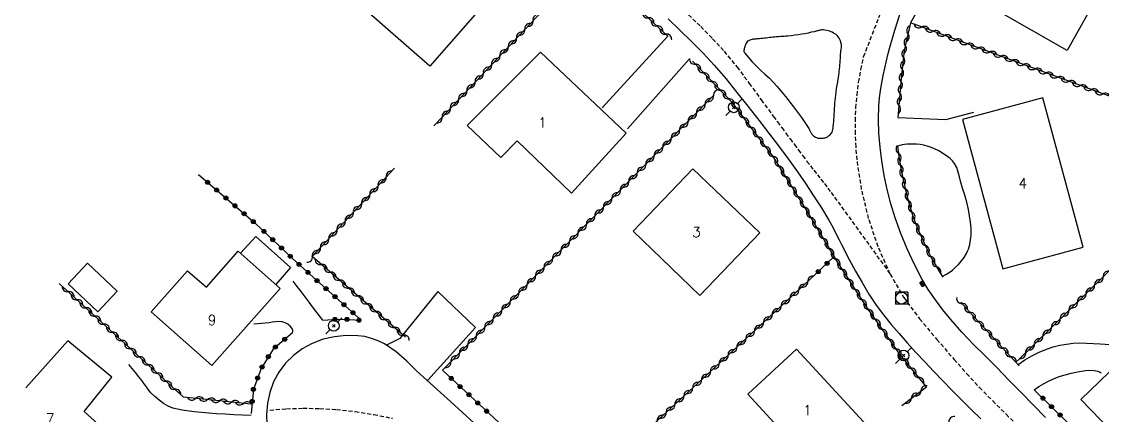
# Model space of a CAD drawing. Header units: millimetres. Extents: x 159000 to 160002, y 156999 to 158000.
# Drawn here: x 159424.4 to 159558.9, y 157322 to 157371 of the extents above; entities that cross this region are included whole.
import ezdxf
from ezdxf.enums import TextEntityAlignment as Align

# ---------------------------------------------------------------- set-up
doc = ezdxf.new("R2010")
doc.units = ezdxf.units.MM
doc.linetypes.add('DASHED', pattern=[0.75, 0.5, -0.25])
doc.layers.get('0').update_dxf_attribs({"linetype": 'CONTINUOUS'})
for name, color, linetype in [('W0001', 6, 'DASHED'), ('W0008', 7, 'CONTINUOUS'), ('W0014', 7, 'CONTINUOUS'), ('W0015', 2, 'CONTINUOUS'), ('W0017', 7, 'CONTINUOUS'), ('W0101', 7, 'CONTINUOUS'), ('W0104', 1, 'CONTINUOUS'), ('W0310', 3, 'CONTINUOUS'), ('W0323', 7, 'CONTINUOUS'), ('W0401', 7, 'CONTINUOUS'), ('W0420', 7, 'CONTINUOUS'), ('W0473', 7, 'CONTINUOUS'), ('W0991', 7, 'CONTINUOUS')]:
    doc.layers.add(name, color=color, linetype=linetype)
doc.styles.get("Standard").update_dxf_attribs({"font": 'romans.shx', "width": 0.85})

# ---------------------------------------------------------------- blocks, each defined once
blk = doc.blocks.new('T473')
for p, q in [((-0.166667, 0.166667), (0.166667, -0.166667)), ((-0.166667, -0.166667), (0.166667, 0.166667)), ((0.500001, 0.500001), (1.000002, 1.000002)), ((-1.000002, -1.000002), (-0.500001, -0.500001))]:
    blk.add_line(p, q)
blk.add_ellipse((0, 0), major_axis=(0.471405, 0.471405), ratio=1, start_param=5.4977871438, end_param=11.780972451)
blk = doc.blocks.new('T401')
for p, q in [((-0.3, 0.3), (0, 0.3)), ((-0.3, -0.25), (-0.3, 0.3)), ((-0.3, 0.15), (0, 0.15)), ((-0.3, 0), (0, 0)), ((0, 0.3), (0, -0.25)), ((-0.3, -0.15), (0, -0.15)), ((-0.3, -0.25), (-0.3, -0.3)), ((-0.3, -0.3), (0, -0.3)), ((0, -0.3), (0, -0.25))]:
    blk.add_line(p, q)
blk = doc.blocks.new('T420')
for p, q in [((0.75, 0.75), (-0.75, 0.75)), ((-0.75, 0.75), (-0.75, -0.75)), ((0.75, 0.75), (0.75, -0.75)), ((0.75, -0.75), (-0.75, -0.75))]:
    blk.add_line(p, q)
blk.add_ellipse((0, 0), major_axis=(-0.53, 0.53), ratio=1, start_param=3.926991, end_param=10.210176)
blk = doc.blocks.new('t310o')
at = {"color": 0, "linetype": 'Continuous'}
for centre, start, end in [((-0.5, 0.38), 216.8699, 323.1304), ((0.5, -0.37), 36.8699, 143.1303)]:
    blk.add_arc(centre, 0.625, start, end, dxfattribs=at)
blk = doc.blocks.new('t323o')
at = {"color": 0, "linetype": 'Continuous'}
for radius in [0.25, 0.15]:
    blk.add_circle((0, 0), radius, dxfattribs=at)

msp = doc.modelspace()

# ---------------------------------------------------------------- linework, layer by layer
at = {"layer": 'W0001'}
for points in [[(159532.5, 157339.6), (159531, 157343), (159529.82, 157346.52), (159528.95, 157350.13), (159528.39, 157353.8), (159528.25, 157355.41), (159528.17, 157357.02), (159528.17, 157358.63), (159528.24, 157360.25), (159528.38, 157361.86), (159528.58, 157363.46), (159528.86, 157365.05), (159529.2, 157366.63), (159533.03, 157376.48)], [(159507.4, 157371.83), (159508.93, 157370.37), (159510.41, 157368.86), (159511.83, 157367.3), (159513.45, 157365.34), (159514.97, 157363.31), (159516.46, 157361.26), (159517.96, 157359.22), (159518.48, 157358.52), (159519.01, 157357.82), (159519.53, 157357.12), (159520.05, 157356.41), (159520.58, 157355.71), (159521.1, 157355.01), (159521.63, 157354.31), (159522.15, 157353.61), (159522.58, 157353.05), (159523.01, 157352.5), (159523.44, 157351.94), (159523.88, 157351.39), (159524.31, 157350.84), (159524.74, 157350.28), (159525.16, 157349.72), (159525.58, 157349.16), (159532.5, 157339.6)], [(159532.5, 157339.6), (159534.18, 157336.7), (159536.17, 157334.02), (159538.31, 157331.47), (159540.46, 157328.97), (159542.02, 157327.21), (159543.62, 157325.49), (159545.26, 157323.82), (159546.93, 157322.16), (159548.6, 157320.52), (159550.27, 157318.88), (159551.92, 157317.21), (159553.54, 157315.52), (159555.45, 157313.49), (159557.33, 157311.44), (159559.2, 157309.36), (159561.03, 157307.26), (159563.07, 157304.83), (159565.07, 157302.37), (159567.04, 157299.88), (159568.97, 157297.36)], [(159455.29, 157322.68), (159457.36, 157322.84), (159459.44, 157322.91), (159461.52, 157322.87), (159463.6, 157322.74), (159465.93, 157322.49), (159468.25, 157322.13), (159470.55, 157321.66)]]:
    msp.add_lwpolyline(points, dxfattribs=at)
at = {"layer": 'W0008'}
for points in [[(159504.88, 157371.35), (159506.34, 157369.93), (159507.79, 157368.51), (159509.21, 157367.05), (159510.6, 157365.56), (159512.04, 157363.9), (159513.43, 157362.19), (159514.79, 157360.46), (159516.14, 157358.73), (159517.37, 157357.14), (159518.6, 157355.54), (159519.8, 157353.93), (159520.98, 157352.29), (159521.99, 157350.82), (159522.98, 157349.34), (159523.95, 157347.83), (159524.87, 157346.3), (159525.21, 157345.7), (159525.53, 157345.1), (159525.84, 157344.48), (159526.15, 157343.87), (159526.45, 157343.25), (159526.76, 157342.64), (159527.07, 157342.03), (159527.4, 157341.42), (159528.2, 157339.97), (159529, 157338.53), (159529.85, 157337.11), (159530.77, 157335.73), (159531.67, 157334.51), (159532.64, 157333.34), (159533.63, 157332.2), (159534.63, 157331.06), (159535.71, 157329.85), (159536.8, 157328.66), (159537.92, 157327.48), (159539.04, 157326.31), (159540.22, 157325.11), (159541.4, 157323.92), (159542.6, 157322.74), (159543.8, 157321.57)], [(159480.69, 157321.1), (159477.77, 157323.75), (159474.82, 157326.38), (159473.57, 157327.55), (159472.34, 157328.78), (159471.03, 157329.94), (159469.58, 157330.91), (159468.79, 157331.29), (159467.97, 157331.59), (159467.12, 157331.81), (159466.25, 157331.92), (159464.8, 157331.94), (159463.35, 157331.8), (159461.92, 157331.49), (159460.55, 157330.97), (159459.34, 157330.3), (159458.23, 157329.47), (159457.25, 157328.5), (159456.41, 157327.39), (159455.75, 157326.17), (159455.28, 157324.87), (159455, 157323.52), (159454.88, 157322.14), (159454.92, 157320.9)]]:
    msp.add_lwpolyline(points, dxfattribs=at)
at = {"layer": 'W0014'}
msp.add_lwpolyline([(159551.85, 157321.75), (159550.33, 157323.3), (159548.8, 157324.85), (159547.28, 157326.41), (159545.76, 157327.97), (159544.31, 157329.43), (159542.85, 157330.89), (159541.41, 157332.37), (159540.05, 157333.93), (159539.07, 157335.14), (159538.14, 157336.39), (159537.25, 157337.68), (159536.45, 157339.02), (159535.48, 157340.85), (159534.61, 157342.73), (159533.84, 157344.65), (159533.14, 157346.59), (159532.6, 157348.33), (159532.14, 157350.09), (159531.76, 157351.87), (159531.46, 157353.66), (159531.24, 157355.37), (159531.09, 157357.1), (159531.04, 157358.83), (159531.09, 157360.56), (159531.18, 157361.5), (159531.29, 157362.43), (159531.45, 157363.36), (159531.62, 157364.29), (159531.82, 157365.2), (159532.04, 157366.12), (159532.27, 157367.02), (159532.52, 157367.93), (159533.08, 157369.91), (159533.72, 157371.88)], dxfattribs=at)
at = {"layer": 'W0015'}
msp.add_lwpolyline([(159514.41, 157367.08), (159514.86, 157366.51), (159515.34, 157365.97), (159515.85, 157365.46), (159516.38, 157364.96), (159516.91, 157364.47), (159517.43, 157363.98), (159517.94, 157363.46), (159518.42, 157362.93), (159519.47, 157361.67), (159520.49, 157360.39), (159521.47, 157359.06), (159522.38, 157357.7), (159522.42, 157357.63), (159522.45, 157357.56), (159522.48, 157357.49), (159522.52, 157357.42), (159522.55, 157357.35), (159522.58, 157357.28), (159522.62, 157357.21), (159522.66, 157357.15), (159522.72, 157357.05), (159522.79, 157356.96), (159522.87, 157356.88), (159522.95, 157356.8), (159523.08, 157356.71), (159523.21, 157356.63), (159523.35, 157356.56), (159523.5, 157356.51), (159523.64, 157356.49), (159523.78, 157356.49), (159523.91, 157356.49), (159524.05, 157356.51), (159524.17, 157356.51), (159524.29, 157356.52), (159524.41, 157356.55), (159524.53, 157356.58), (159524.64, 157356.63), (159524.75, 157356.7), (159524.84, 157356.77), (159524.94, 157356.85), (159525.03, 157356.93), (159525.12, 157357.02), (159525.21, 157357.12), (159525.27, 157357.23), (159525.34, 157357.4), (159525.37, 157357.58), (159525.39, 157357.76), (159525.41, 157357.93), (159525.44, 157358.24), (159525.47, 157358.56), (159525.49, 157358.87), (159525.52, 157359.18), (159525.54, 157359.52), (159525.56, 157359.85), (159525.59, 157360.18), (159525.61, 157360.52), (159525.63, 157360.85), (159525.65, 157361.18), (159525.68, 157361.52), (159525.72, 157361.85), (159525.77, 157362.26), (159525.83, 157362.66), (159525.9, 157363.07), (159525.97, 157363.47), (159526.03, 157363.88), (159526.1, 157364.28), (159526.16, 157364.69), (159526.21, 157365.1), (159526.24, 157365.36), (159526.25, 157365.62), (159526.27, 157365.88), (159526.28, 157366.14), (159526.3, 157366.4), (159526.31, 157366.66), (159526.33, 157366.92), (159526.35, 157367.18), (159526.38, 157367.36), (159526.41, 157367.55), (159526.44, 157367.73), (159526.45, 157367.91), (159526.45, 157368.04), (159526.44, 157368.16), (159526.41, 157368.28), (159526.38, 157368.39), (159526.31, 157368.58), (159526.23, 157368.77), (159526.14, 157368.94), (159526.02, 157369.11), (159525.9, 157369.25), (159525.76, 157369.37), (159525.61, 157369.47), (159525.46, 157369.57), (159525.3, 157369.66), (159525.14, 157369.74), (159524.97, 157369.8), (159524.8, 157369.86), (159524.6, 157369.9), (159524.39, 157369.93), (159524.19, 157369.95), (159523.98, 157369.95), (159523.86, 157369.94), (159523.74, 157369.92), (159523.63, 157369.89), (159523.51, 157369.86), (159523.4, 157369.83), (159523.28, 157369.8), (159523.17, 157369.77), (159523.05, 157369.74), (159522.66, 157369.66), (159522.28, 157369.57), (159521.89, 157369.49), (159521.5, 157369.42), (159521.07, 157369.35), (159520.63, 157369.29), (159520.2, 157369.24), (159519.76, 157369.19), (159519.53, 157369.17), (159519.3, 157369.15), (159519.07, 157369.13), (159518.84, 157369.12), (159518.6, 157369.1), (159518.37, 157369.08), (159518.14, 157369.06), (159517.91, 157369.04), (159517.7, 157369.02), (159517.49, 157369), (159517.29, 157368.97), (159517.08, 157368.95), (159516.87, 157368.93), (159516.67, 157368.9), (159516.46, 157368.88), (159516.26, 157368.85), (159516.14, 157368.84), (159516.02, 157368.84), (159515.9, 157368.83), (159515.78, 157368.82), (159515.67, 157368.82), (159515.55, 157368.81), (159515.43, 157368.79), (159515.31, 157368.76), (159515.17, 157368.73), (159515.03, 157368.68), (159514.89, 157368.62), (159514.76, 157368.54), (159514.67, 157368.44), (159514.6, 157368.33), (159514.54, 157368.22), (159514.48, 157368.11), (159514.45, 157368.02), (159514.42, 157367.93), (159514.4, 157367.84), (159514.38, 157367.75), (159514.35, 157367.64), (159514.32, 157367.52), (159514.3, 157367.4), (159514.3, 157367.28), (159514.32, 157367.23), (159514.35, 157367.18), (159514.38, 157367.13)], close=True, dxfattribs=at)
at = {"layer": 'W0017'}
for points in [[(159496.65, 157360.25), (159504.85, 157369.18)], [(159507.49, 157366.3), (159499.83, 157357.64)], [(159539.41, 157358.8), (159542.92, 157359.74)], [(159533.47, 157359.07), (159539.41, 157358.8)], [(159538.99, 157339.28), (159539.43, 157339.52), (159539.84, 157339.79), (159540.24, 157340.09), (159540.61, 157340.41), (159541.01, 157340.8), (159541.39, 157341.22), (159541.73, 157341.67), (159542.02, 157342.16), (159542.14, 157342.43), (159542.24, 157342.71), (159542.33, 157342.99), (159542.41, 157343.27), (159542.47, 157343.56), (159542.51, 157343.85), (159542.55, 157344.14), (159542.57, 157344.43), (159542.58, 157345.24), (159542.51, 157346.05), (159542.38, 157346.84), (159542.23, 157347.63), (159542.03, 157348.52), (159541.79, 157349.39), (159541.52, 157350.26), (159541.25, 157351.13), (159541.11, 157351.69), (159540.97, 157352.27), (159540.79, 157352.84), (159540.52, 157353.36), (159540.26, 157353.68), (159539.96, 157353.96), (159539.63, 157354.2), (159539.31, 157354.43), (159538.89, 157354.7), (159538.46, 157354.96), (159538.01, 157355.18), (159537.54, 157355.37), (159537.11, 157355.51), (159536.68, 157355.63), (159536.23, 157355.7), (159535.78, 157355.75), (159535.18, 157355.76), (159534.59, 157355.73), (159534, 157355.65), (159533.42, 157355.52)], [(159461.9, 157333.84), (159461.47, 157334.4), (159461.04, 157334.97), (159460.62, 157335.53), (159460.19, 157336.09), (159459.69, 157336.75), (159459.19, 157337.41), (159458.69, 157338.06), (159458.19, 157338.72)], [(159476.2, 157337.43), (159471.48, 157331.59), (159469.81, 157330.74)], [(159476.2, 157337.43), (159480.89, 157332.96)], [(159458.13, 157332.3), (159458.16, 157332.43), (159458.16, 157332.57), (159458.13, 157332.71), (159458.08, 157332.84), (159457.84, 157333.13), (159457.53, 157333.36), (159457.2, 157333.52), (159456.85, 157333.64), (159456.43, 157333.69), (159456.02, 157333.66), (159455.61, 157333.59), (159455.21, 157333.54), (159454.74, 157333.5), (159454.26, 157333.45), (159453.78, 157333.4), (159453.3, 157333.35)], [(159474.95, 157326.39), (159480.89, 157332.96)], [(159548.41, 157328.35), (159549.25, 157328.92), (159550.12, 157329.43), (159551.03, 157329.88), (159551.97, 157330.27), (159552.78, 157330.53), (159553.6, 157330.74), (159554.43, 157330.89), (159555.27, 157330.99), (159556.11, 157331.03), (159556.95, 157331.01), (159557.79, 157330.95), (159558.62, 157330.9), (159559.26, 157330.87), (159559.9, 157330.84), (159560.53, 157330.8), (159561.17, 157330.75)], [(159452.99, 157322.02), (159451.9, 157322.06), (159450.82, 157322.1), (159449.73, 157322.16), (159448.65, 157322.23), (159447.72, 157322.29), (159446.8, 157322.36), (159445.87, 157322.44), (159444.96, 157322.57), (159444.37, 157322.67), (159443.79, 157322.78), (159443.21, 157322.93), (159442.65, 157323.15), (159442.06, 157323.5), (159441.51, 157323.9), (159440.99, 157324.36), (159440.51, 157324.83), (159440.35, 157325), (159440.21, 157325.18), (159440.07, 157325.37), (159439.94, 157325.55), (159439.81, 157325.74), (159439.68, 157325.93), (159439.54, 157326.12), (159439.4, 157326.3), (159439, 157326.82), (159438.58, 157327.33), (159438.16, 157327.83), (159437.74, 157328.33)], [(159550.44, 157325.21), (159551, 157325.6), (159551.59, 157325.95), (159552.19, 157326.27), (159552.81, 157326.55), (159553.54, 157326.84), (159554.29, 157327.08), (159555.04, 157327.27), (159555.81, 157327.43), (159556.32, 157327.52), (159556.83, 157327.59), (159557.35, 157327.63), (159557.87, 157327.6), (159558.1, 157327.56), (159558.33, 157327.5), (159558.55, 157327.42), (159558.76, 157327.32)]]:
    msp.add_lwpolyline(points, dxfattribs=at)
at = {"layer": 'W0101'}
for points in [[(159482.58, 157373.9), (159475.21, 157365.47), (159466.72, 157372.88), (159474.09, 157381.32)], [(159549.23, 157381.81), (159559.37, 157376.1), (159554.54, 157367.4), (159545.64, 157372.47), (159548.71, 157378.11), (159547.46, 157378.88)], [(159486.07, 157356.18), (159492.84, 157349.67), (159499.63, 157357.12), (159489, 157367.21), (159479.86, 157358.06), (159484.06, 157354.09)], [(159541.49, 157358.81), (159546.52, 157340.23), (159556.51, 157342.94), (159551.48, 157361.52)], [(159500.5, 157344.92), (159507.96, 157352.7), (159516.29, 157344.71), (159508.83, 157336.93), (159500.5, 157344.92)], [(159451.36, 157342.45), (159456.59, 157337.79), (159448.07, 157328.21), (159440.55, 157334.88), (159445.05, 157339.99), (159447.4, 157337.97)], [(159514.79, 157324.66), (159523.58, 157315.08), (159529.66, 157320.66), (159520.86, 157330.24)], [(159572.09, 157319.24), (159562.07, 157329.63), (159556.24, 157324.01), (159566.26, 157313.62)]]:
    msp.add_lwpolyline(points, close=True, dxfattribs=at)
for points in [[(159424.41, 157320.1), (159433.49, 157311.94), (159438.21, 157317.06), (159432.18, 157322.51), (159435.64, 157326.79), (159430.15, 157331.29)], [(159430.15, 157331.29), (159424.93, 157325.44)]]:
    msp.add_lwpolyline(points, dxfattribs=at)
at = {"layer": 'W0104'}
for points in [[(159457.89, 157340.4), (159453.57, 157344.25), (159451.64, 157342.2)], [(159457.89, 157340.4), (159456.04, 157338.28)]]:
    msp.add_lwpolyline(points, dxfattribs=at)
msp.add_lwpolyline([(159430.19, 157338.36), (159433.88, 157334.89), (159436.3, 157337.47), (159432.61, 157340.94)], close=True, dxfattribs=at)
at = {"layer": 'W0310'}
for points in [[(159541.7, 157382.66), (159535.02, 157370.83)], [(159504.85, 157369.18), (159494.69, 157378.62)], [(159475.71, 157358.02), (159476.73, 157359.12), (159494.61, 157378.08)], [(159535.02, 157370.83), (159534.24, 157367.41), (159533.85, 157363.92), (159533.47, 157359.07)], [(159560.45, 157361.45), (159535.02, 157370.83)], [(159537.01, 157325.58), (159533.8, 157329.5), (159529.6, 157335.49), (159525.97, 157341.04), (159522.17, 157347.41), (159518.01, 157354.09), (159512.87, 157360.91), (159507.89, 157366.07)], [(159510.56, 157361.83), (159476.78, 157327.63)], [(159533.42, 157355.52), (159533.59, 157354.25), (159533.79, 157352.98), (159534.03, 157351.71), (159534.31, 157350.46), (159534.59, 157349.33), (159534.9, 157348.21), (159535.24, 157347.1), (159535.62, 157346.01), (159535.98, 157345.08), (159536.38, 157344.17), (159536.8, 157343.28), (159537.24, 157342.39), (159537.66, 157341.57), (159538.1, 157340.77), (159538.56, 157339.98), (159539.04, 157339.19)], [(159472.19, 157331.73), (159460.57, 157341.76), (159470.82, 157352.76)], [(159561.26, 157341.45), (159548.29, 157328.76)], [(159444.56, 157324.29), (159429.09, 157338.42)], [(159522.46, 157338.87), (159493.6, 157312.19)], [(159541.29, 157336.11), (159542.02, 157335.29), (159542.76, 157334.48), (159543.5, 157333.66), (159544.23, 157332.86), (159545.31, 157331.69), (159546.39, 157330.52), (159547.47, 157329.36), (159548.55, 157328.2)], [(159533.95, 157323.23), (159537.01, 157325.58)], [(159452.99, 157323.42), (159444.56, 157324.29)]]:
    msp.add_lwpolyline(points, dxfattribs=at)
at = {"layer": 'W0323'}
for points in [[(159446.41, 157351.99), (159453.47, 157345.92)], [(159466.68, 157333.84), (159458.7, 157341), (159453.47, 157345.92)], [(159522.46, 157338.87), (159525.5, 157341.73)], [(159461.9, 157333.84), (159463.79, 157334), (159465.09, 157333.95), (159466.68, 157333.84)], [(159458.13, 157332.3), (159455.71, 157330.27), (159454.21, 157327.83), (159453.25, 157325.26), (159452.96, 157322.27)], [(159476.78, 157327.63), (159493.59, 157312.06), (159512.6, 157295.18), (159512.6, 157295.15), (159521.76, 157286.62)], [(159550.44, 157325.21), (159558.55, 157317.24)]]:
    msp.add_lwpolyline(points, dxfattribs=at)

# ---------------------------------------------------------------- block references
at = {"layer": 'W0310'}
for p, rotation in [((159488.06, 157371.13), 46.68504986565587), ((159502.38, 157371.47), 137.072000694879), ((159487.03, 157370.03), 46.68504986565587), ((159503.48, 157370.45), 137.072000694879), ((159534.71, 157369.48), 257.2174843905415), ((159536.42, 157370.31), 159.7527286062641), ((159486, 157368.94), 46.68504986565587), ((159504.58, 157369.43), 137.072000694879), ((159537.83, 157369.79), 159.7527286062641), ((159539.24, 157369.27), 159.7527286062641), ((159540.64, 157368.75), 159.7527286062641), ((159484.97, 157367.85), 46.68504986565587), ((159534.38, 157368.02), 257.2174843905415), ((159542.05, 157368.23), 159.7527286062641), ((159543.46, 157367.71), 159.7527286062641), ((159482.91, 157365.67), 46.68504986565587), ((159483.94, 157366.76), 46.68504986565587), ((159508.24, 157365.7), 134.0107779858275), ((159534.14, 157366.54), 263.6454059972913), ((159544.87, 157367.2), 159.7527286062641), ((159546.27, 157366.68), 159.7527286062641), ((159547.68, 157366.16), 159.7527286062641), ((159481.88, 157364.58), 46.68504986565587), ((159509.29, 157364.62), 134.0107779858275), ((159533.98, 157365.05), 263.6454059972913), ((159549.09, 157365.64), 159.7527286062641), ((159550.5, 157365.12), 159.7527286062641), ((159551.9, 157364.6), 159.7527286062641), ((159480.85, 157363.49), 46.68504986565587), ((159510.33, 157363.54), 134.0107779858275), ((159533.82, 157363.56), 265.5524845965654), ((159553.31, 157364.08), 159.7527286062641), ((159554.72, 157363.56), 159.7527286062641), ((159479.82, 157362.39), 46.68504986565587), ((159510.51, 157361.78), 225.35143105738), ((159511.37, 157362.47), 134.0107779858275), ((159533.71, 157362.06), 265.5524845965654), ((159556.12, 157363.04), 159.7527286062641), ((159557.53, 157362.52), 159.7527286062641), ((159558.94, 157362), 159.7527286062641), ((159477.77, 157360.21), 46.68504986565587), ((159478.79, 157361.3), 46.68504986565587), ((159509.46, 157360.71), 225.35143105738), ((159512.41, 157361.39), 134.0107779858275), ((159513.38, 157360.24), 127.0054785213717), ((159533.59, 157360.57), 265.5524845965654), ((159476.74, 157359.12), 46.68504986565587), ((159508.4, 157359.65), 225.35143105738), ((159514.28, 157359.04), 127.0054785213717), ((159506.29, 157357.51), 225.35143105738), ((159507.35, 157358.58), 225.35143105738), ((159515.18, 157357.85), 127.0054785213717), ((159505.24, 157356.45), 225.35143105738), ((159516.08, 157356.65), 127.0054785213717), ((159504.19, 157355.38), 225.35143105738), ((159516.99, 157355.45), 127.0054785213717), ((159503.13, 157354.31), 225.35143105738), ((159517.89, 157354.25), 127.0054785213717), ((159533.54, 157354.61), 277.6025188895655), ((159501.02, 157352.18), 225.35143105738), ((159502.08, 157353.24), 225.35143105738), ((159518.7, 157352.99), 121.8865332814902), ((159533.77, 157353.13), 279.2035788933015), ((159469.79, 157351.67), 47.03675036895616), ((159499.97, 157351.11), 225.35143105738), ((159519.49, 157351.71), 121.8865332814902), ((159534.05, 157351.65), 282.4057025737779), ((159467.75, 157349.47), 47.03675036895616), ((159468.77, 157350.57), 47.03675036895616), ((159498.92, 157350.04), 225.35143105738), ((159520.28, 157350.44), 121.8865332814902), ((159534.38, 157350.19), 283.8978690883451), ((159466.73, 157348.37), 47.03675036895616), ((159497.86, 157348.98), 225.35143105738), ((159521.07, 157349.17), 121.8865332814902), ((159534.75, 157348.74), 285.392384694793), ((159465.7, 157347.27), 47.03675036895616), ((159495.75, 157346.84), 225.35143105738), ((159496.81, 157347.91), 225.35143105738), ((159521.87, 157347.89), 121.8865332814902), ((159535.18, 157347.3), 287.1552837745569), ((159464.68, 157346.18), 47.03675036895616), ((159494.7, 157345.77), 225.35143105738), ((159522.64, 157346.61), 120.8140765332593), ((159523.41, 157345.32), 120.8140765332593), ((159535.67, 157345.88), 291.4185693931104), ((159463.66, 157345.08), 47.03675036895616), ((159493.65, 157344.71), 225.35143105738), ((159524.18, 157344.03), 120.8140765332593), ((159536.24, 157344.49), 293.5379321420148), ((159461.61, 157342.88), 47.03675036895616), ((159462.64, 157343.98), 47.03675036895616), ((159492.59, 157343.64), 225.35143105738), ((159524.95, 157342.75), 120.8140765332593), ((159536.87, 157343.13), 296.3046169274066), ((159460.59, 157341.79), 47.03675036895616), ((159490.48, 157341.51), 225.35143105738), ((159491.54, 157342.57), 225.35143105738), ((159525.72, 157341.46), 120.8140765332593), ((159537.55, 157341.79), 297.4379523795773), ((159461.68, 157340.8), 139.2213822769002), ((159489.43, 157340.44), 225.35143105738), ((159526.52, 157340.19), 123.1701694361412), ((159538.27, 157340.48), 300.1031806810802), ((159462.81, 157339.82), 139.2213822769002), ((159463.95, 157338.84), 139.2213822769002), ((159488.37, 157339.37), 225.35143105738), ((159527.34, 157338.94), 123.1701694361412), ((159559.01, 157339.25), 224.3747688257167), ((159430.2, 157337.41), 137.5774911220261), ((159465.09, 157337.86), 139.2213822769002), ((159487.32, 157338.3), 225.35143105738), ((159521.14, 157337.64), 222.7410294669283), ((159522.24, 157338.66), 222.7410294669283), ((159528.16, 157337.68), 123.1701694361412), ((159557.94, 157338.2), 224.3747688257167), ((159431.3, 157336.4), 137.5774911220261), ((159466.22, 157336.88), 139.2213822769002), ((159485.21, 157336.17), 225.35143105738), ((159486.27, 157337.24), 225.35143105738), ((159520.03, 157336.62), 222.7410294669283), ((159528.98, 157336.42), 123.1701694361412), ((159555.8, 157336.11), 224.3747688257167), ((159556.87, 157337.15), 224.3747688257167), ((159432.41, 157335.39), 137.5774911220261), ((159467.36, 157335.9), 139.2213822769002), ((159468.49, 157334.93), 139.2213822769002), ((159484.16, 157335.1), 225.35143105738), ((159518.93, 157335.61), 222.7410294669283), ((159529.81, 157335.18), 125.0613396689898), ((159541.45, 157335.93), 311.9293884056143), ((159542.45, 157334.81), 312.090954574283), ((159554.73, 157335.06), 224.3747688257167), ((159433.52, 157334.37), 137.5774911220261), ((159434.62, 157333.36), 137.5774911220261), ((159469.63, 157333.95), 139.2213822769002), ((159483.1, 157334.04), 225.35143105738), ((159516.73, 157333.57), 222.7410294669283), ((159517.83, 157334.59), 222.7410294669283), ((159530.68, 157333.95), 125.0613396689898), ((159543.46, 157333.7), 312.2525192854507), ((159553.65, 157334.01), 224.3747688257167), ((159435.73, 157332.35), 137.5774911220261), ((159470.77, 157332.97), 139.2213822769002), ((159482.05, 157332.97), 225.35143105738), ((159515.63, 157332.55), 222.7410294669283), ((159531.54, 157332.72), 125.0613396689898), ((159544.47, 157332.6), 312.5756468515903), ((159552.58, 157332.96), 224.3747688257167), ((159436.84, 157331.34), 137.5774911220261), ((159471.9, 157331.99), 139.2213822769002), ((159479.94, 157330.83), 225.35143105738), ((159481, 157331.9), 225.35143105738), ((159514.53, 157331.53), 222.7410294669283), ((159532.4, 157331.49), 125.0613396689898), ((159545.49, 157331.49), 312.7372124682677), ((159550.44, 157330.86), 224.3747688257167), ((159551.51, 157331.91), 224.3747688257167), ((159437.95, 157330.33), 137.5774911220261), ((159439.05, 157329.31), 137.5774911220261), ((159478.89, 157329.77), 225.35143105738), ((159512.32, 157329.5), 222.7410294669283), ((159513.42, 157330.52), 222.7410294669283), ((159533.26, 157330.27), 125.0613396689898), ((159546.51, 157330.39), 312.8987771781627), ((159547.53, 157329.29), 313.0603409807857), ((159549.36, 157329.81), 224.3747688257167), ((159440.16, 157328.3), 137.5774911220261), ((159477.83, 157328.7), 225.35143105738), ((159511.22, 157328.48), 222.7410294669283), ((159534.16, 157329.06), 129.2742923913838), ((159535.11, 157327.9), 129.2742923913838), ((159441.27, 157327.29), 137.5774911220261), ((159510.12, 157327.46), 222.7410294669283), ((159536.06, 157326.74), 129.2742923913838), ((159442.38, 157326.28), 137.5774911220261), ((159443.48, 157325.27), 137.5774911220261), ((159507.92, 157325.43), 222.7410294669283), ((159509.02, 157326.44), 222.7410294669283), ((159506.81, 157324.41), 222.7410294669283), ((159535.14, 157324.14), 37.53595932652146), ((159536.33, 157325.06), 37.53595932652146), ((159446.05, 157324.13), 174.1589800759292), ((159447.54, 157323.98), 174.1589800759292), ((159449.03, 157323.83), 174.1589800759292), ((159450.53, 157323.67), 174.1589800759292), ((159452.02, 157323.52), 174.1589800759292), ((159505.71, 157323.39), 222.7410294669283), ((159503.51, 157321.35), 222.7410294669283), ((159504.61, 157322.37), 222.7410294669283), ((159539.82, 157321.19), 42.66084997765709)]:
    msp.add_blockref('t310o', p, dxfattribs=dict(at, rotation=rotation))
at = {"layer": 'W0323'}
for p, rotation in [((159447.55, 157351.01), 319.3282458194224), ((159448.69, 157350.03), 319.3282458194224), ((159449.83, 157349.06), 319.3282458194224), ((159450.96, 157348.08), 319.3282458194224), ((159452.1, 157347.1), 319.3282458194224), ((159453.24, 157346.12), 319.3282458194224), ((159454.57, 157344.89), 136.7432219712496), ((159455.66, 157343.87), 136.7432219712496), ((159456.75, 157342.84), 136.7432219712496), ((159457.84, 157341.81), 136.7432219712496), ((159458.94, 157340.79), 138.1089532757923), ((159524.65, 157340.92), 43.27960207276467), ((159460.06, 157339.79), 138.1089532757923), ((159523.56, 157339.9), 43.27960207276467), ((159461.17, 157338.78), 138.1089532757923), ((159462.29, 157337.78), 138.1089532757923), ((159463.41, 157336.78), 138.1089532757923), ((159464.52, 157335.78), 138.1089532757923), ((159463.4, 157333.96), 4.733438331045815), ((159464.9, 157333.96), 357.9310291621501), ((159465.64, 157334.78), 138.1089532757923), ((159466.39, 157333.86), 356.2312559839602), ((159457.15, 157331.48), 219.8473945179389), ((159456, 157330.52), 219.8473945179389), ((159455.12, 157329.32), 238.5694857321284), ((159454.34, 157328.04), 238.5694857321284), ((159453.77, 157326.66), 249.4268610394741), ((159477.88, 157326.61), 317.1946479552448), ((159453.25, 157325.25), 264.5434128229776), ((159478.98, 157325.59), 317.1946479552448), ((159480.08, 157324.58), 317.1946479552448), ((159453.1, 157323.76), 264.5434128229776), ((159481.18, 157323.56), 317.1946479552448), ((159551.51, 157324.16), 315.5055797615845), ((159552.58, 157323.11), 315.5055797615845), ((159482.28, 157322.54), 317.1946479552448), ((159553.65, 157322.06), 315.5055797615845)]:
    msp.add_blockref('t323o', p, dxfattribs=dict(at, rotation=rotation))
at = {"layer": 'W0401', "rotation": 30.77032004207494}
msp.add_blockref('T401', (159536.61, 157338.44), dxfattribs=at)
at = {"layer": 'W0420'}
msp.add_blockref('T420', (159533.93, 157336.61), dxfattribs=at)
at = {"layer": 'W0473'}
for p in [(159513.04, 157360.33), (159463.25, 157333.16), (159534.17, 157329.46)]:
    msp.add_blockref('T473', p, dxfattribs=at)

# ---------------------------------------------------------------- texts
at = {"layer": 'W0991'}
for s, p in [('1', (159489.24, 157358.44)), ('4', (159549, 157350.88)), ('3', (159508.39, 157344.82)), ('9', (159448.11, 157333.88)), ('7', (159427.95, 157321.62)), ('1', (159522.22, 157322.66))]:
    msp.add_text(s, height=1.25, dxfattribs=at).set_placement(p, align=Align.MIDDLE_CENTER)

doc.saveas('drawing.dxf')
